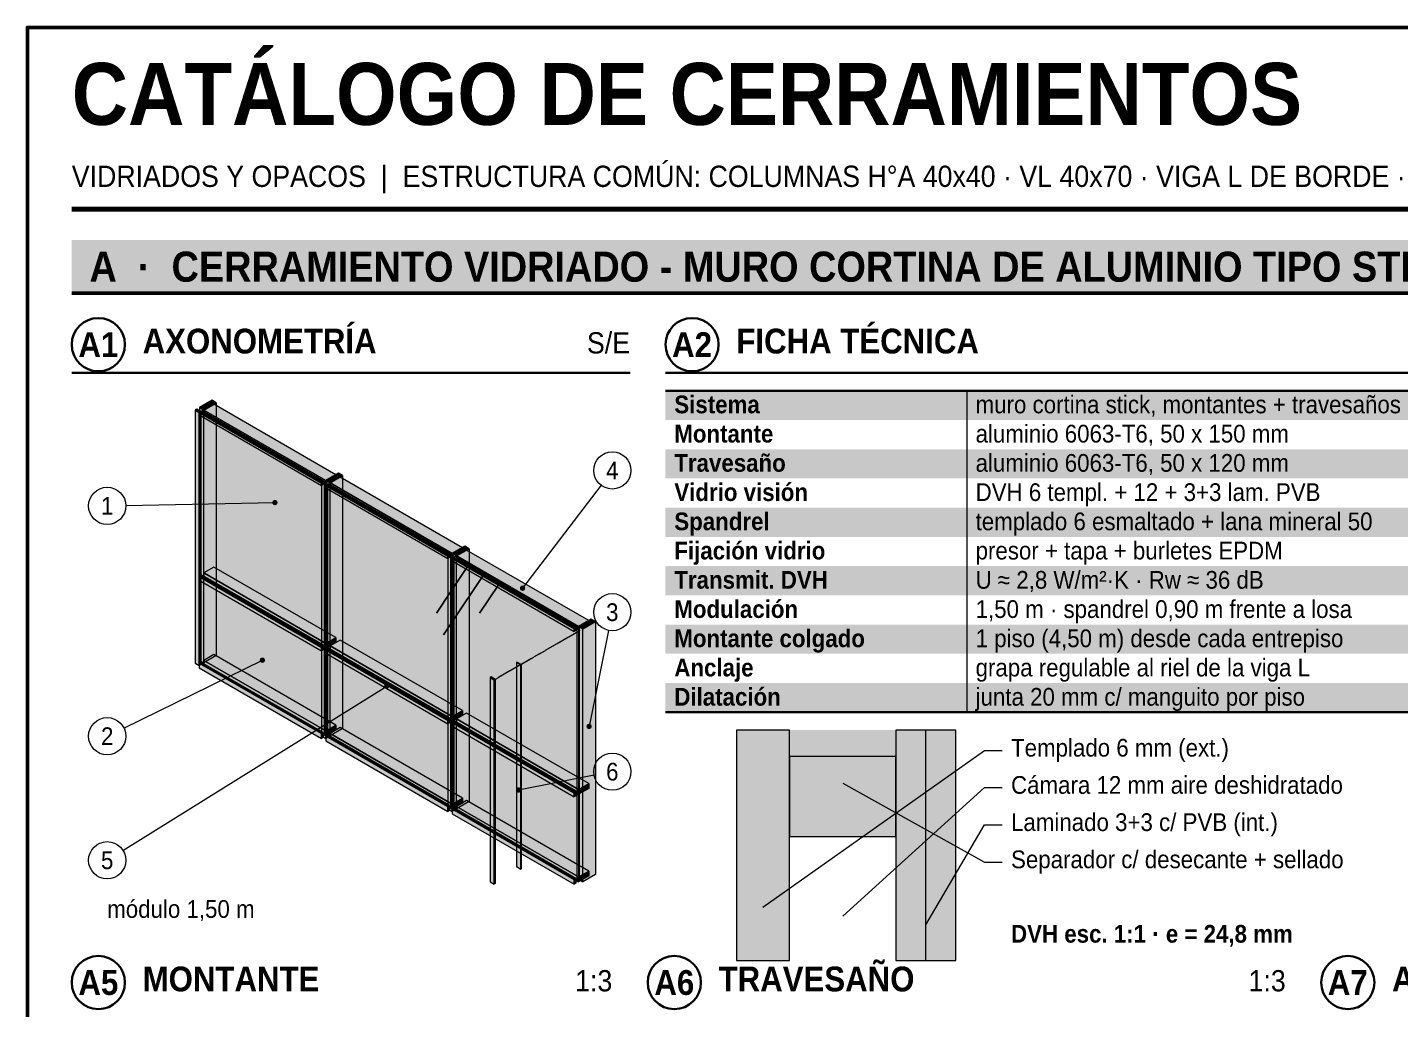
# Model space of a CAD drawing. Header units: millimetres. Extents: x 10 to 287, y 10 to 410.
# Drawn here: x 10 to 165, y 299.1 to 410 of the extents above; entities that cross this region are included whole.
import ezdxf
from ezdxf.enums import TextEntityAlignment as Align

# ---------------------------------------------------------------- set-up
doc = ezdxf.new("R2010")
doc.units = ezdxf.units.MM
doc.linetypes.add('DASHED', pattern=[1.524, 1.27, -0.254])
for name, color, linetype in [('0-MARCO', 7, 'Continuous'), ('1-ALUMINIO', 7, 'Continuous'), ('1-EPDM', 250, 'Continuous'), ('1-OCULTAR', 7, 'Continuous'), ('1-VIDRIO', 7, 'Continuous'), ('1-VISTA', 8, 'Continuous'), ('3-REFERENCIAS', 7, 'Continuous'), ('3-TABLAS', 7, 'Continuous'), ('3-TEXTOS', 7, 'Continuous'), ('3-TITULOS', 7, 'Continuous')]:
    doc.layers.add(name, color=color, linetype=linetype)
doc.styles.add('ARIAL', font='arial.ttf')
doc.styles.add('ARIAL-NEGRITA', font='arialbd.ttf')

msp = doc.modelspace()

# ---------------------------------------------------------------- hatches: boundary and pattern name
at = {"layer": '1-ALUMINIO', "true_color": 0xcdd0d4}
h = msp.add_hatch(color=254, dxfattribs=at)
h.dxf.hatch_style = 1
h.paths.add_polyline_path([(96, 318.7), (108, 318.7), (108, 327.7), (96, 327.7)])
at = {"layer": '1-EPDM'}
h = msp.add_hatch(color=250, dxfattribs=at)
h.dxf.hatch_style = 1
h.paths.add_polyline_path([(96, 327.7), (108, 327.7), (108, 330.7), (96, 330.7)])
at = {"layer": '1-OCULTAR', "true_color": 0xcdd0d4}
h = msp.add_hatch(color=254, dxfattribs=at)
h.dxf.hatch_style = 1
h.paths.add_polyline_path([(29.41, 367.09), (29.89, 366.82), (31.31, 367.64), (30.84, 367.92)])
h = msp.add_hatch(color=254, dxfattribs=at)
h.dxf.hatch_style = 1
h.paths.add_polyline_path([(29.89, 338.27), (29.89, 366.82), (31.31, 367.64), (31.31, 339.1)])
h = msp.add_hatch(color=254, dxfattribs=at)
h.dxf.hatch_style = 1
h.paths.add_polyline_path([(29.89, 366.82), (43.67, 358.86), (44.81, 359.52), (31.03, 367.48)])
at = {"layer": '1-OCULTAR', "true_color": 0xecedef}
h = msp.add_hatch(color=7, dxfattribs=at)
h.dxf.hatch_style = 1
h.paths.add_polyline_path([(28.92, 366.81), (29.39, 366.54), (29.58, 366.65), (29.11, 366.92)])
h = msp.add_hatch(color=7, dxfattribs=at)
h.dxf.hatch_style = 1
h.paths.add_polyline_path([(28.92, 338.26), (29.39, 337.99), (29.39, 366.54), (28.92, 366.81)])
h = msp.add_hatch(color=7, dxfattribs=at)
h.dxf.hatch_style = 1
h.paths.add_polyline_path([(29.39, 366.54), (43.18, 358.58), (43.37, 358.69), (29.58, 366.65)])
h = msp.add_hatch(color=7, dxfattribs=at)
h.dxf.hatch_style = 1
h.paths.add_polyline_path([(29.39, 337.99), (29.39, 366.54), (29.58, 366.65), (29.58, 338.1)])
h = msp.add_hatch(color=7, dxfattribs=at)
h.dxf.hatch_style = 1
h.paths.add_polyline_path([(29.39, 366.26), (43.18, 358.3), (43.18, 358.58), (29.39, 366.54)])
at = {"layer": '1-OCULTAR', "true_color": 0xcdd0d4}
h = msp.add_hatch(color=254, dxfattribs=at)
h.dxf.hatch_style = 1
h.paths.add_polyline_path([(29.41, 338.55), (29.89, 338.27), (29.89, 366.82), (29.41, 367.09)])
at = {"layer": '1-OCULTAR', "true_color": 0xdeeaf0}
h = msp.add_hatch(color=254, dxfattribs=at)
h.dxf.hatch_style = 1
h.paths.add_polyline_path([(29.49, 366.6), (43.52, 358.5), (43.76, 358.63), (29.72, 366.74)])
h = msp.add_hatch(color=254, dxfattribs=at)
h.dxf.hatch_style = 1
h.paths.add_polyline_path([(29.49, 348.2), (43.52, 340.1), (43.52, 358.5), (29.49, 366.6)])
at = {"layer": '1-OCULTAR', "true_color": 0xcdd0d4}
h = msp.add_hatch(color=254, dxfattribs=at)
h.dxf.hatch_style = 1
h.paths.add_polyline_path([(29.89, 366.55), (43.67, 358.59), (43.67, 358.86), (29.89, 366.82)])
h = msp.add_hatch(color=254, dxfattribs=at)
h.dxf.hatch_style = 1
h.paths.add_polyline_path([(43.67, 358.86), (44.15, 358.59), (45.57, 359.41), (45.1, 359.68)])
h = msp.add_hatch(color=254, dxfattribs=at)
h.dxf.hatch_style = 1
h.paths.add_polyline_path([(43.67, 358.59), (43.67, 358.86), (44.81, 359.52), (44.81, 359.24)])
at = {"layer": '1-OCULTAR', "true_color": 0xecedef}
h = msp.add_hatch(color=7, dxfattribs=at)
h.dxf.hatch_style = 1
h.paths.add_polyline_path([(43.18, 358.3), (43.18, 358.58), (43.37, 358.69), (43.37, 358.41)])
h = msp.add_hatch(color=7, dxfattribs=at)
h.dxf.hatch_style = 1
h.paths.add_polyline_path([(43.18, 358.58), (43.66, 358.3), (43.85, 358.41), (43.37, 358.69)])
h = msp.add_hatch(color=7, dxfattribs=at)
h.dxf.hatch_style = 1
h.paths.add_polyline_path([(43.18, 330.03), (43.66, 329.76), (43.66, 358.3), (43.18, 358.58)])
at = {"layer": '1-OCULTAR', "true_color": 0xdeeaf0}
h = msp.add_hatch(color=254, dxfattribs=at)
h.dxf.hatch_style = 1
h.paths.add_polyline_path([(43.52, 340.1), (43.52, 358.5), (43.76, 358.63), (43.76, 340.23)])
at = {"layer": '1-OCULTAR', "true_color": 0xecedef}
h = msp.add_hatch(color=7, dxfattribs=at)
h.dxf.hatch_style = 1
h.paths.add_polyline_path([(43.66, 358.3), (57.44, 350.34), (57.63, 350.45), (43.85, 358.41)])
h = msp.add_hatch(color=7, dxfattribs=at)
h.dxf.hatch_style = 1
h.paths.add_polyline_path([(43.66, 329.76), (43.66, 358.3), (43.85, 358.41), (43.85, 329.87)])
h = msp.add_hatch(color=7, dxfattribs=at)
h.dxf.hatch_style = 1
h.paths.add_polyline_path([(43.66, 358.03), (57.44, 350.07), (57.44, 350.34), (43.66, 358.3)])
at = {"layer": '1-OCULTAR', "true_color": 0xcdd0d4}
h = msp.add_hatch(color=254, dxfattribs=at)
h.dxf.hatch_style = 1
h.paths.add_polyline_path([(43.67, 330.31), (44.15, 330.04), (44.15, 358.59), (43.67, 358.86)])
at = {"layer": '1-OCULTAR', "true_color": 0xdeeaf0}
h = msp.add_hatch(color=254, dxfattribs=at)
h.dxf.hatch_style = 1
h.paths.add_polyline_path([(43.75, 358.37), (57.78, 350.26), (58.02, 350.4), (43.99, 358.5)])
h = msp.add_hatch(color=254, dxfattribs=at)
h.dxf.hatch_style = 1
h.paths.add_polyline_path([(43.75, 339.97), (57.78, 331.86), (57.78, 350.26), (43.75, 358.37)])
at = {"layer": '1-OCULTAR', "true_color": 0xcdd0d4}
h = msp.add_hatch(color=254, dxfattribs=at)
h.dxf.hatch_style = 1
h.paths.add_polyline_path([(44.15, 330.04), (44.15, 358.59), (45.57, 359.41), (45.57, 330.86)])
h = msp.add_hatch(color=254, dxfattribs=at)
h.dxf.hatch_style = 1
h.paths.add_polyline_path([(44.15, 358.59), (57.93, 350.63), (59.08, 351.28), (45.29, 359.24)])
h = msp.add_hatch(color=254, dxfattribs=at)
h.dxf.hatch_style = 1
h.paths.add_polyline_path([(44.15, 358.31), (57.93, 350.35), (57.93, 350.63), (44.15, 358.59)])
at = {"layer": '1-OCULTAR', "true_color": 0xecedef}
h = msp.add_hatch(color=7, dxfattribs=at)
h.dxf.hatch_style = 1
h.paths.add_polyline_path([(57.44, 350.07), (57.44, 350.34), (57.63, 350.45), (57.63, 350.18)])
h = msp.add_hatch(color=7, dxfattribs=at)
h.dxf.hatch_style = 1
h.paths.add_polyline_path([(57.44, 350.34), (57.92, 350.07), (58.11, 350.18), (57.63, 350.45)])
h = msp.add_hatch(color=7, dxfattribs=at)
h.dxf.hatch_style = 1
h.paths.add_polyline_path([(57.44, 321.8), (57.92, 321.52), (57.92, 350.07), (57.44, 350.34)])
at = {"layer": '1-OCULTAR', "true_color": 0xdeeaf0}
h = msp.add_hatch(color=254, dxfattribs=at)
h.dxf.hatch_style = 1
h.paths.add_polyline_path([(57.78, 331.86), (57.78, 350.26), (58.02, 350.4), (58.02, 332)])
at = {"layer": '1-OCULTAR', "true_color": 0xcdd0d4}
h = msp.add_hatch(color=254, dxfattribs=at)
h.dxf.hatch_style = 1
h.paths.add_polyline_path([(57.93, 350.63), (58.41, 350.35), (59.84, 351.17), (59.36, 351.45)])
h = msp.add_hatch(color=254, dxfattribs=at)
h.dxf.hatch_style = 1
h.paths.add_polyline_path([(57.93, 350.35), (57.93, 350.63), (59.08, 351.28), (59.08, 351.01)])
h = msp.add_hatch(color=254, dxfattribs=at)
h.dxf.hatch_style = 1
h.paths.add_polyline_path([(57.93, 322.08), (58.41, 321.81), (58.41, 350.35), (57.93, 350.63)])
at = {"layer": '1-OCULTAR', "true_color": 0xdeeaf0}
h = msp.add_hatch(color=254, dxfattribs=at)
h.dxf.hatch_style = 1
h.paths.add_polyline_path([(58.01, 350.13), (72.05, 342.03), (72.28, 342.17), (58.25, 350.27)])
at = {"layer": '1-OCULTAR', "true_color": 0xcdd0d4}
h = msp.add_hatch(color=254, dxfattribs=at)
h.dxf.hatch_style = 1
h.paths.add_polyline_path([(58.41, 321.81), (58.41, 350.35), (59.84, 351.17), (59.84, 322.63)])
h = msp.add_hatch(color=254, dxfattribs=at)
h.dxf.hatch_style = 1
h.paths.add_polyline_path([(58.41, 350.35), (72.2, 342.39), (73.34, 343.05), (59.55, 351.01)])
h = msp.add_hatch(color=254, dxfattribs=at)
h.dxf.hatch_style = 1
h.paths.add_polyline_path([(58.41, 350.08), (72.2, 342.12), (72.2, 342.39), (58.41, 350.35)])
h = msp.add_hatch(color=254, dxfattribs=at)
h.dxf.hatch_style = 1
h.paths.add_polyline_path([(29.89, 348.43), (43.67, 340.47), (44.81, 341.13), (31.03, 349.09)])
at = {"layer": '1-OCULTAR', "true_color": 0xecedef}
h = msp.add_hatch(color=7, dxfattribs=at)
h.dxf.hatch_style = 1
h.paths.add_polyline_path([(57.92, 350.07), (71.7, 342.11), (71.89, 342.22), (58.11, 350.18)])
h = msp.add_hatch(color=7, dxfattribs=at)
h.dxf.hatch_style = 1
h.paths.add_polyline_path([(57.92, 321.52), (57.92, 350.07), (58.11, 350.18), (58.11, 321.63)])
h = msp.add_hatch(color=7, dxfattribs=at)
h.dxf.hatch_style = 1
h.paths.add_polyline_path([(57.92, 349.79), (71.7, 341.83), (71.7, 342.11), (57.92, 350.07)])
at = {"layer": '1-OCULTAR', "true_color": 0xdeeaf0}
h = msp.add_hatch(color=254, dxfattribs=at)
h.dxf.hatch_style = 1
h.paths.add_polyline_path([(58.01, 331.73), (72.05, 323.63), (72.05, 342.03), (58.01, 350.13)])
at = {"layer": '1-OCULTAR', "true_color": 0xecedef}
h = msp.add_hatch(color=7, dxfattribs=at)
h.dxf.hatch_style = 1
h.paths.add_polyline_path([(29.39, 348.15), (43.18, 340.19), (43.37, 340.3), (29.58, 348.26)])
h = msp.add_hatch(color=7, dxfattribs=at)
h.dxf.hatch_style = 1
h.paths.add_polyline_path([(29.39, 347.6), (43.18, 339.64), (43.18, 340.19), (29.39, 348.15)])
at = {"layer": '1-OCULTAR', "true_color": 0x969696}
h = msp.add_hatch(color=252, dxfattribs=at)
h.dxf.hatch_style = 1
h.paths.add_polyline_path([(29.49, 347.94), (43.52, 339.83), (43.76, 339.97), (29.72, 348.07)])
h = msp.add_hatch(color=252, dxfattribs=at)
h.dxf.hatch_style = 1
h.paths.add_polyline_path([(29.49, 338.32), (43.52, 330.22), (43.52, 339.83), (29.49, 347.94)])
at = {"layer": '1-OCULTAR', "true_color": 0xcdd0d4}
h = msp.add_hatch(color=254, dxfattribs=at)
h.dxf.hatch_style = 1
h.paths.add_polyline_path([(29.89, 347.88), (43.67, 339.92), (43.67, 340.47), (29.89, 348.43)])
h = msp.add_hatch(color=254, dxfattribs=at)
h.dxf.hatch_style = 1
h.paths.add_polyline_path([(72.2, 342.39), (72.67, 342.12), (74.1, 342.94), (73.62, 343.22)])
h = msp.add_hatch(color=254, dxfattribs=at)
h.dxf.hatch_style = 1
h.paths.add_polyline_path([(72.2, 342.12), (72.2, 342.39), (73.34, 343.05), (73.34, 342.78)])
h = msp.add_hatch(color=254, dxfattribs=at)
h.dxf.hatch_style = 1
h.paths.add_polyline_path([(72.67, 313.57), (72.67, 342.12), (74.1, 342.94), (74.1, 314.4)])
h = msp.add_hatch(color=254, dxfattribs=at)
h.dxf.hatch_style = 1
h.paths.add_polyline_path([(43.67, 339.92), (43.67, 340.47), (44.81, 341.13), (44.81, 340.58)])
at = {"layer": '1-OCULTAR', "true_color": 0xecedef}
h = msp.add_hatch(color=7, dxfattribs=at)
h.dxf.hatch_style = 1
h.paths.add_polyline_path([(71.7, 341.83), (71.7, 342.11), (71.89, 342.22), (71.89, 341.94)])
at = {"layer": '1-OCULTAR', "true_color": 0xdeeaf0}
h = msp.add_hatch(color=254, dxfattribs=at)
h.dxf.hatch_style = 1
h.paths.add_polyline_path([(72.05, 323.63), (72.05, 342.03), (72.28, 342.17), (72.28, 323.77)])
at = {"layer": '1-OCULTAR', "true_color": 0xcdd0d4}
h = msp.add_hatch(color=254, dxfattribs=at)
h.dxf.hatch_style = 1
h.paths.add_polyline_path([(72.2, 313.85), (72.67, 313.57), (72.67, 342.12), (72.2, 342.39)])
at = {"layer": '1-OCULTAR', "true_color": 0xecedef}
h = msp.add_hatch(color=7, dxfattribs=at)
h.dxf.hatch_style = 1
h.paths.add_polyline_path([(43.18, 339.64), (43.18, 340.19), (43.37, 340.3), (43.37, 339.75)])
at = {"layer": '1-OCULTAR', "true_color": 0x969696}
h = msp.add_hatch(color=252, dxfattribs=at)
h.dxf.hatch_style = 1
h.paths.add_polyline_path([(43.52, 330.22), (43.52, 339.83), (43.76, 339.97), (43.76, 330.35)])
at = {"layer": '1-OCULTAR', "true_color": 0xecedef}
h = msp.add_hatch(color=7, dxfattribs=at)
h.dxf.hatch_style = 1
h.paths.add_polyline_path([(43.66, 339.91), (57.44, 331.95), (57.63, 332.06), (43.85, 340.02)])
h = msp.add_hatch(color=7, dxfattribs=at)
h.dxf.hatch_style = 1
h.paths.add_polyline_path([(43.66, 339.36), (57.44, 331.4), (57.44, 331.95), (43.66, 339.91)])
at = {"layer": '1-OCULTAR', "true_color": 0x969696}
h = msp.add_hatch(color=252, dxfattribs=at)
h.dxf.hatch_style = 1
h.paths.add_polyline_path([(43.75, 339.7), (57.78, 331.6), (58.02, 331.74), (43.99, 339.84)])
h = msp.add_hatch(color=252, dxfattribs=at)
h.dxf.hatch_style = 1
h.paths.add_polyline_path([(43.75, 330.09), (57.78, 321.98), (57.78, 331.6), (43.75, 339.7)])
at = {"layer": '1-OCULTAR', "true_color": 0xcdd0d4}
h = msp.add_hatch(color=254, dxfattribs=at)
h.dxf.hatch_style = 1
h.paths.add_polyline_path([(44.15, 340.2), (57.93, 332.24), (59.08, 332.89), (45.29, 340.85)])
h = msp.add_hatch(color=254, dxfattribs=at)
h.dxf.hatch_style = 1
h.paths.add_polyline_path([(44.15, 339.65), (57.93, 331.69), (57.93, 332.24), (44.15, 340.2)])
at = {"layer": '1-OCULTAR', "true_color": 0xecedef}
h = msp.add_hatch(color=7, dxfattribs=at)
h.dxf.hatch_style = 1
h.paths.add_polyline_path([(29.39, 338.26), (43.18, 330.31), (43.37, 330.41), (29.58, 338.37)])
h = msp.add_hatch(color=7, dxfattribs=at)
h.dxf.hatch_style = 1
h.paths.add_polyline_path([(29.39, 337.72), (43.18, 329.76), (43.18, 330.31), (29.39, 338.26)])
at = {"layer": '1-OCULTAR', "true_color": 0xcdd0d4}
h = msp.add_hatch(color=254, dxfattribs=at)
h.dxf.hatch_style = 1
h.paths.add_polyline_path([(29.89, 338.55), (43.67, 330.59), (44.81, 331.25), (31.03, 339.21)])
h = msp.add_hatch(color=254, dxfattribs=at)
h.dxf.hatch_style = 1
h.paths.add_polyline_path([(29.89, 338), (43.67, 330.04), (43.67, 330.59), (29.89, 338.55)])
h = msp.add_hatch(color=254, dxfattribs=at)
h.dxf.hatch_style = 1
h.paths.add_polyline_path([(65.18, 338.34), (65.66, 338.07), (65.71, 338.1), (65.24, 338.37)])
h = msp.add_hatch(color=254, dxfattribs=at)
h.dxf.hatch_style = 1
h.paths.add_polyline_path([(65.18, 315.29), (65.66, 315.01), (65.66, 338.07), (65.18, 338.34)])
h = msp.add_hatch(color=254, dxfattribs=at)
h.dxf.hatch_style = 1
h.paths.add_polyline_path([(65.66, 315.01), (65.66, 338.07), (65.71, 338.1), (65.71, 315.04)])
at = {"layer": '1-OCULTAR', "true_color": 0xecedef}
h = msp.add_hatch(color=7, dxfattribs=at)
h.dxf.hatch_style = 1
h.paths.add_polyline_path([(62.2, 336.62), (62.67, 336.34), (62.8, 336.42), (62.33, 336.69)])
h = msp.add_hatch(color=7, dxfattribs=at)
h.dxf.hatch_style = 1
h.paths.add_polyline_path([(62.2, 313.56), (62.67, 313.29), (62.67, 336.34), (62.2, 336.62)])
h = msp.add_hatch(color=7, dxfattribs=at)
h.dxf.hatch_style = 1
h.paths.add_polyline_path([(62.67, 313.29), (62.67, 336.34), (62.8, 336.42), (62.8, 313.36)])
h = msp.add_hatch(color=7, dxfattribs=at)
h.dxf.hatch_style = 1
h.paths.add_polyline_path([(57.44, 331.4), (57.44, 331.95), (57.63, 332.06), (57.63, 331.51)])
at = {"layer": '1-OCULTAR', "true_color": 0x969696}
h = msp.add_hatch(color=252, dxfattribs=at)
h.dxf.hatch_style = 1
h.paths.add_polyline_path([(57.78, 321.98), (57.78, 331.6), (58.02, 331.74), (58.02, 322.12)])
at = {"layer": '1-OCULTAR', "true_color": 0xecedef}
h = msp.add_hatch(color=7, dxfattribs=at)
h.dxf.hatch_style = 1
h.paths.add_polyline_path([(57.92, 331.68), (71.7, 323.72), (71.89, 323.83), (58.11, 331.79)])
h = msp.add_hatch(color=7, dxfattribs=at)
h.dxf.hatch_style = 1
h.paths.add_polyline_path([(57.92, 331.13), (71.7, 323.17), (71.7, 323.72), (57.92, 331.68)])
at = {"layer": '1-OCULTAR', "true_color": 0xcdd0d4}
h = msp.add_hatch(color=254, dxfattribs=at)
h.dxf.hatch_style = 1
h.paths.add_polyline_path([(57.93, 331.69), (57.93, 332.24), (59.08, 332.89), (59.08, 332.35)])
h = msp.add_hatch(color=254, dxfattribs=at)
h.dxf.hatch_style = 1
h.paths.add_polyline_path([(58.41, 331.96), (72.2, 324), (73.34, 324.66), (59.55, 332.62)])
h = msp.add_hatch(color=254, dxfattribs=at)
h.dxf.hatch_style = 1
h.paths.add_polyline_path([(58.41, 331.41), (72.2, 323.45), (72.2, 324), (58.41, 331.96)])
at = {"layer": '1-OCULTAR', "true_color": 0xecedef}
h = msp.add_hatch(color=7, dxfattribs=at)
h.dxf.hatch_style = 1
h.paths.add_polyline_path([(43.18, 329.76), (43.18, 330.31), (43.37, 330.41), (43.37, 329.87)])
h = msp.add_hatch(color=7, dxfattribs=at)
h.dxf.hatch_style = 1
h.paths.add_polyline_path([(43.66, 330.03), (57.44, 322.07), (57.63, 322.18), (43.85, 330.14)])
at = {"layer": '1-OCULTAR', "true_color": 0xcdd0d4}
h = msp.add_hatch(color=254, dxfattribs=at)
h.dxf.hatch_style = 1
h.paths.add_polyline_path([(43.67, 330.04), (43.67, 330.59), (44.81, 331.25), (44.81, 330.7)])
h = msp.add_hatch(color=254, dxfattribs=at)
h.dxf.hatch_style = 1
h.paths.add_polyline_path([(44.15, 330.31), (57.93, 322.35), (59.08, 323.01), (45.29, 330.97)])
h = msp.add_hatch(color=254, dxfattribs=at)
h.dxf.hatch_style = 1
h.paths.add_polyline_path([(44.15, 329.77), (57.93, 321.81), (57.93, 322.35), (44.15, 330.31)])
at = {"layer": '1-OCULTAR', "true_color": 0x969696}
h = msp.add_hatch(color=252, dxfattribs=at)
h.dxf.hatch_style = 1
h.paths.add_polyline_path([(58.01, 331.47), (72.05, 323.37), (72.28, 323.5), (58.25, 331.6)])
h = msp.add_hatch(color=252, dxfattribs=at)
h.dxf.hatch_style = 1
h.paths.add_polyline_path([(58.01, 321.85), (72.05, 313.75), (72.05, 323.37), (58.01, 331.47)])
at = {"layer": '1-OCULTAR', "true_color": 0xecedef}
h = msp.add_hatch(color=7, dxfattribs=at)
h.dxf.hatch_style = 1
h.paths.add_polyline_path([(43.66, 329.48), (57.44, 321.52), (57.44, 322.07), (43.66, 330.03)])
at = {"layer": '1-OCULTAR', "true_color": 0xcdd0d4}
h = msp.add_hatch(color=254, dxfattribs=at)
h.dxf.hatch_style = 1
h.paths.add_polyline_path([(72.2, 323.45), (72.2, 324), (73.34, 324.66), (73.34, 324.11)])
h = msp.add_hatch(color=254, dxfattribs=at)
h.dxf.hatch_style = 1
h.paths.add_polyline_path([(57.93, 321.81), (57.93, 322.35), (59.08, 323.01), (59.08, 322.46)])
h = msp.add_hatch(color=254, dxfattribs=at)
h.dxf.hatch_style = 1
h.paths.add_polyline_path([(58.41, 322.08), (72.2, 314.12), (73.34, 314.78), (59.55, 322.74)])
at = {"layer": '1-OCULTAR', "true_color": 0xecedef}
h = msp.add_hatch(color=7, dxfattribs=at)
h.dxf.hatch_style = 1
h.paths.add_polyline_path([(71.7, 323.17), (71.7, 323.72), (71.89, 323.83), (71.89, 323.28)])
at = {"layer": '1-OCULTAR', "true_color": 0x969696}
h = msp.add_hatch(color=252, dxfattribs=at)
h.dxf.hatch_style = 1
h.paths.add_polyline_path([(72.05, 313.75), (72.05, 323.37), (72.28, 323.5), (72.28, 313.88)])
at = {"layer": '1-OCULTAR', "true_color": 0xecedef}
h = msp.add_hatch(color=7, dxfattribs=at)
h.dxf.hatch_style = 1
h.paths.add_polyline_path([(57.44, 321.52), (57.44, 322.07), (57.63, 322.18), (57.63, 321.63)])
h = msp.add_hatch(color=7, dxfattribs=at)
h.dxf.hatch_style = 1
h.paths.add_polyline_path([(57.92, 321.8), (71.7, 313.84), (71.89, 313.95), (58.11, 321.91)])
h = msp.add_hatch(color=7, dxfattribs=at)
h.dxf.hatch_style = 1
h.paths.add_polyline_path([(57.92, 321.25), (71.7, 313.29), (71.7, 313.84), (57.92, 321.8)])
at = {"layer": '1-OCULTAR', "true_color": 0xcdd0d4}
h = msp.add_hatch(color=254, dxfattribs=at)
h.dxf.hatch_style = 1
h.paths.add_polyline_path([(58.41, 321.53), (72.2, 313.57), (72.2, 314.12), (58.41, 322.08)])
h = msp.add_hatch(color=254, dxfattribs=at)
h.dxf.hatch_style = 1
h.paths.add_polyline_path([(72.2, 313.57), (72.2, 314.12), (73.34, 314.78), (73.34, 314.23)])
at = {"layer": '1-OCULTAR', "true_color": 0xecedef}
h = msp.add_hatch(color=7, dxfattribs=at)
h.dxf.hatch_style = 1
h.paths.add_polyline_path([(71.7, 313.29), (71.7, 313.84), (71.89, 313.95), (71.89, 313.4)])
at = {"layer": '1-VIDRIO'}
h = msp.add_hatch(dxfattribs=at)
h.set_pattern_fill('GLASS', color=8, scale=2)
h.paths.add_polyline_path([(29.49, 348.2), (43.52, 340.1), (43.52, 358.5), (29.49, 366.6)])
h = msp.add_hatch(dxfattribs=at)
h.set_pattern_fill('GLASS', color=8, scale=2)
h.paths.add_polyline_path([(43.75, 339.97), (57.78, 331.86), (57.78, 350.26), (43.75, 358.37)])
h = msp.add_hatch(dxfattribs=at)
h.set_pattern_fill('GLASS', color=8, scale=2)
h.paths.add_polyline_path([(58.01, 331.73), (72.05, 323.63), (72.05, 342.03), (58.01, 350.13)])
at = {"layer": '1-VIDRIO', "true_color": 0xdeeaf0}
h = msp.add_hatch(color=254, dxfattribs=at)
h.dxf.hatch_style = 1
h.paths.add_polyline_path([(90, 304.7), (96, 304.7), (96, 330.7), (90, 330.7)])
h = msp.add_hatch(color=254, dxfattribs=at)
h.dxf.hatch_style = 1
h.paths.add_polyline_path([(108, 304.7), (114.76, 304.7), (114.76, 330.7), (108, 330.7)])
at = {"layer": '3-REFERENCIAS'}
h = msp.add_hatch(color=256, dxfattribs=at)
h.dxf.hatch_style = 1
edge = h.paths.add_edge_path()
edge.add_arc((37.93, 356.37), 0.3, 0, 360)
h = msp.add_hatch(color=256, dxfattribs=at)
h.dxf.hatch_style = 1
edge = h.paths.add_edge_path()
edge.add_arc((65.87, 346.7), 0.3, 0, 360)
h = msp.add_hatch(color=256, dxfattribs=at)
h.dxf.hatch_style = 1
edge = h.paths.add_edge_path()
edge.add_arc((36.51, 338.58), 0.3, 0, 360)
h = msp.add_hatch(color=256, dxfattribs=at)
h.dxf.hatch_style = 1
edge = h.paths.add_edge_path()
edge.add_arc((50.55, 335.66), 0.3, 0, 360)
h = msp.add_hatch(color=256, dxfattribs=at)
h.dxf.hatch_style = 1
edge = h.paths.add_edge_path()
edge.add_arc((73.38, 331.11), 0.3, 0, 360)
h = msp.add_hatch(color=256, dxfattribs=at)
h.dxf.hatch_style = 1
edge = h.paths.add_edge_path()
edge.add_arc((65.42, 323.93), 0.3, 0, 360)
at = {"layer": '3-TABLAS', "true_color": 0xeeeeee}
h = msp.add_hatch(color=7, dxfattribs=at)
h.dxf.hatch_style = 1
h.paths.add_polyline_path([(82, 365.7), (182, 365.7), (182, 369), (82, 369)])
h = msp.add_hatch(color=7, dxfattribs=at)
h.dxf.hatch_style = 1
h.paths.add_polyline_path([(82, 359.1), (182, 359.1), (182, 362.4), (82, 362.4)])
h = msp.add_hatch(color=7, dxfattribs=at)
h.dxf.hatch_style = 1
h.paths.add_polyline_path([(82, 352.5), (182, 352.5), (182, 355.8), (82, 355.8)])
h = msp.add_hatch(color=7, dxfattribs=at)
h.dxf.hatch_style = 1
h.paths.add_polyline_path([(82, 345.9), (182, 345.9), (182, 349.2), (82, 349.2)])
h = msp.add_hatch(color=7, dxfattribs=at)
h.dxf.hatch_style = 1
h.paths.add_polyline_path([(82, 339.3), (182, 339.3), (182, 342.6), (82, 342.6)])
h = msp.add_hatch(color=7, dxfattribs=at)
h.dxf.hatch_style = 1
h.paths.add_polyline_path([(82, 332.7), (182, 332.7), (182, 336), (82, 336)])
at = {"layer": '3-TITULOS', "true_color": 0xd7d7d7}
h = msp.add_hatch(color=254, dxfattribs=at)
h.dxf.hatch_style = 1
h.paths.add_polyline_path([(15, 380), (282, 380), (282, 386), (15, 386)])

# ---------------------------------------------------------------- linework, layer by layer
at = {"layer": '0-MARCO', "lineweight": 50}
msp.add_lwpolyline([(10, 10), (287, 10), (287, 410), (10, 410)], close=True, dxfattribs=at)
at = {"layer": '1-ALUMINIO', "lineweight": 13}
for points in [[(29.41, 367.09), (29.89, 366.82), (31.31, 367.64), (30.84, 367.92)], [(29.89, 338.27), (29.89, 366.82), (31.31, 367.64), (31.31, 339.1)], [(29.89, 366.82), (43.67, 358.86), (44.81, 359.52), (31.03, 367.48)], [(28.92, 366.81), (29.39, 366.54), (29.58, 366.65), (29.11, 366.92)], [(28.92, 338.26), (29.39, 337.99), (29.39, 366.54), (28.92, 366.81)], [(29.39, 366.54), (43.18, 358.58), (43.37, 358.69), (29.58, 366.65)], [(29.39, 337.99), (29.39, 366.54), (29.58, 366.65), (29.58, 338.1)], [(29.39, 366.26), (43.18, 358.3), (43.18, 358.58), (29.39, 366.54)], [(29.41, 338.55), (29.89, 338.27), (29.89, 366.82), (29.41, 367.09)], [(29.89, 366.55), (43.67, 358.59), (43.67, 358.86), (29.89, 366.82)], [(43.67, 358.86), (44.15, 358.59), (45.57, 359.41), (45.1, 359.68)], [(43.67, 358.59), (43.67, 358.86), (44.81, 359.52), (44.81, 359.24)], [(43.18, 358.3), (43.18, 358.58), (43.37, 358.69), (43.37, 358.41)], [(43.18, 358.58), (43.66, 358.3), (43.85, 358.41), (43.37, 358.69)], [(43.18, 330.03), (43.66, 329.76), (43.66, 358.3), (43.18, 358.58)], [(43.66, 358.3), (57.44, 350.34), (57.63, 350.45), (43.85, 358.41)], [(43.66, 329.76), (43.66, 358.3), (43.85, 358.41), (43.85, 329.87)], [(43.66, 358.03), (57.44, 350.07), (57.44, 350.34), (43.66, 358.3)], [(43.67, 330.31), (44.15, 330.04), (44.15, 358.59), (43.67, 358.86)], [(44.15, 330.04), (44.15, 358.59), (45.57, 359.41), (45.57, 330.86)], [(44.15, 358.59), (57.93, 350.63), (59.08, 351.28), (45.29, 359.24)], [(44.15, 358.31), (57.93, 350.35), (57.93, 350.63), (44.15, 358.59)], [(57.44, 350.07), (57.44, 350.34), (57.63, 350.45), (57.63, 350.18)], [(57.44, 350.34), (57.92, 350.07), (58.11, 350.18), (57.63, 350.45)], [(57.44, 321.8), (57.92, 321.52), (57.92, 350.07), (57.44, 350.34)], [(57.93, 350.63), (58.41, 350.35), (59.84, 351.17), (59.36, 351.45)], [(57.93, 350.35), (57.93, 350.63), (59.08, 351.28), (59.08, 351.01)], [(57.93, 322.08), (58.41, 321.81), (58.41, 350.35), (57.93, 350.63)], [(58.41, 321.81), (58.41, 350.35), (59.84, 351.17), (59.84, 322.63)], [(58.41, 350.35), (72.2, 342.39), (73.34, 343.05), (59.55, 351.01)], [(58.41, 350.08), (72.2, 342.12), (72.2, 342.39), (58.41, 350.35)], [(29.89, 348.43), (43.67, 340.47), (44.81, 341.13), (31.03, 349.09)], [(57.92, 350.07), (71.7, 342.11), (71.89, 342.22), (58.11, 350.18)], [(57.92, 321.52), (57.92, 350.07), (58.11, 350.18), (58.11, 321.63)], [(57.92, 349.79), (71.7, 341.83), (71.7, 342.11), (57.92, 350.07)], [(29.39, 348.15), (43.18, 340.19), (43.37, 340.3), (29.58, 348.26)], [(29.39, 347.6), (43.18, 339.64), (43.18, 340.19), (29.39, 348.15)], [(29.89, 347.88), (43.67, 339.92), (43.67, 340.47), (29.89, 348.43)], [(72.2, 342.39), (72.67, 342.12), (74.1, 342.94), (73.62, 343.22)], [(72.2, 342.12), (72.2, 342.39), (73.34, 343.05), (73.34, 342.78)], [(72.67, 313.57), (72.67, 342.12), (74.1, 342.94), (74.1, 314.4)], [(43.67, 339.92), (43.67, 340.47), (44.81, 341.13), (44.81, 340.58)], [(71.7, 341.83), (71.7, 342.11), (71.89, 342.22), (71.89, 341.94)], [(72.2, 313.85), (72.67, 313.57), (72.67, 342.12), (72.2, 342.39)], [(43.18, 339.64), (43.18, 340.19), (43.37, 340.3), (43.37, 339.75)], [(43.66, 339.91), (57.44, 331.95), (57.63, 332.06), (43.85, 340.02)], [(43.66, 339.36), (57.44, 331.4), (57.44, 331.95), (43.66, 339.91)], [(44.15, 340.2), (57.93, 332.24), (59.08, 332.89), (45.29, 340.85)], [(44.15, 339.65), (57.93, 331.69), (57.93, 332.24), (44.15, 340.2)], [(29.39, 338.26), (43.18, 330.31), (43.37, 330.41), (29.58, 338.37)], [(29.39, 337.72), (43.18, 329.76), (43.18, 330.31), (29.39, 338.26)], [(29.89, 338.55), (43.67, 330.59), (44.81, 331.25), (31.03, 339.21)], [(29.89, 338), (43.67, 330.04), (43.67, 330.59), (29.89, 338.55)], [(65.18, 338.34), (65.66, 338.07), (65.71, 338.1), (65.24, 338.37)], [(65.18, 315.29), (65.66, 315.01), (65.66, 338.07), (65.18, 338.34)], [(65.66, 315.01), (65.66, 338.07), (65.71, 338.1), (65.71, 315.04)], [(62.2, 336.62), (62.67, 336.34), (62.8, 336.42), (62.33, 336.69)], [(62.2, 313.56), (62.67, 313.29), (62.67, 336.34), (62.2, 336.62)], [(62.67, 313.29), (62.67, 336.34), (62.8, 336.42), (62.8, 313.36)], [(57.44, 331.4), (57.44, 331.95), (57.63, 332.06), (57.63, 331.51)], [(57.92, 331.68), (71.7, 323.72), (71.89, 323.83), (58.11, 331.79)], [(57.92, 331.13), (71.7, 323.17), (71.7, 323.72), (57.92, 331.68)], [(57.93, 331.69), (57.93, 332.24), (59.08, 332.89), (59.08, 332.35)], [(58.41, 331.96), (72.2, 324), (73.34, 324.66), (59.55, 332.62)], [(58.41, 331.41), (72.2, 323.45), (72.2, 324), (58.41, 331.96)], [(43.18, 329.76), (43.18, 330.31), (43.37, 330.41), (43.37, 329.87)], [(43.66, 330.03), (57.44, 322.07), (57.63, 322.18), (43.85, 330.14)], [(43.67, 330.04), (43.67, 330.59), (44.81, 331.25), (44.81, 330.7)], [(44.15, 330.31), (57.93, 322.35), (59.08, 323.01), (45.29, 330.97)], [(44.15, 329.77), (57.93, 321.81), (57.93, 322.35), (44.15, 330.31)], [(43.66, 329.48), (57.44, 321.52), (57.44, 322.07), (43.66, 330.03)], [(72.2, 323.45), (72.2, 324), (73.34, 324.66), (73.34, 324.11)], [(57.93, 321.81), (57.93, 322.35), (59.08, 323.01), (59.08, 322.46)], [(58.41, 322.08), (72.2, 314.12), (73.34, 314.78), (59.55, 322.74)], [(71.7, 323.17), (71.7, 323.72), (71.89, 323.83), (71.89, 323.28)], [(57.44, 321.52), (57.44, 322.07), (57.63, 322.18), (57.63, 321.63)], [(57.92, 321.8), (71.7, 313.84), (71.89, 313.95), (58.11, 321.91)], [(57.92, 321.25), (71.7, 313.29), (71.7, 313.84), (57.92, 321.8)], [(58.41, 321.53), (72.2, 313.57), (72.2, 314.12), (58.41, 322.08)], [(72.2, 313.57), (72.2, 314.12), (73.34, 314.78), (73.34, 314.23)], [(71.7, 313.29), (71.7, 313.84), (71.89, 313.95), (71.89, 313.4)]]:
    msp.add_lwpolyline(points, close=True, dxfattribs=at)
at = {"layer": '1-ALUMINIO', "lineweight": 9}
msp.add_lwpolyline([(96, 318.7), (108, 318.7), (108, 327.7), (96, 327.7)], close=True, dxfattribs=at)
at = {"layer": '1-VIDRIO', "lineweight": 9}
for points in [[(29.49, 366.6), (43.52, 358.5), (43.76, 358.63), (29.72, 366.74)], [(29.49, 348.2), (43.52, 340.1), (43.52, 358.5), (29.49, 366.6)], [(43.52, 340.1), (43.52, 358.5), (43.76, 358.63), (43.76, 340.23)], [(43.75, 358.37), (57.78, 350.26), (58.02, 350.4), (43.99, 358.5)], [(43.75, 339.97), (57.78, 331.86), (57.78, 350.26), (43.75, 358.37)], [(57.78, 331.86), (57.78, 350.26), (58.02, 350.4), (58.02, 332)], [(58.01, 350.13), (72.05, 342.03), (72.28, 342.17), (58.25, 350.27)], [(58.01, 331.73), (72.05, 323.63), (72.05, 342.03), (58.01, 350.13)], [(29.49, 347.94), (43.52, 339.83), (43.76, 339.97), (29.72, 348.07)], [(29.49, 338.32), (43.52, 330.22), (43.52, 339.83), (29.49, 347.94)], [(72.05, 323.63), (72.05, 342.03), (72.28, 342.17), (72.28, 323.77)], [(43.52, 330.22), (43.52, 339.83), (43.76, 339.97), (43.76, 330.35)], [(43.75, 339.7), (57.78, 331.6), (58.02, 331.74), (43.99, 339.84)], [(43.75, 330.09), (57.78, 321.98), (57.78, 331.6), (43.75, 339.7)], [(57.78, 321.98), (57.78, 331.6), (58.02, 331.74), (58.02, 322.12)], [(58.01, 331.47), (72.05, 323.37), (72.28, 323.5), (58.25, 331.6)], [(58.01, 321.85), (72.05, 313.75), (72.05, 323.37), (58.01, 331.47)], [(72.05, 313.75), (72.05, 323.37), (72.28, 323.5), (72.28, 313.88)]]:
    msp.add_lwpolyline(points, close=True, dxfattribs=at)
at = {"layer": '1-VIDRIO', "lineweight": 18}
for points in [[(90, 304.7), (96, 304.7), (96, 330.7), (90, 330.7)], [(108, 304.7), (114.76, 304.7), (114.76, 330.7), (108, 330.7)]]:
    msp.add_lwpolyline(points, close=True, dxfattribs=at)
at = {"layer": '1-VIDRIO', "lineweight": 9}
msp.add_lwpolyline([(111.38, 304.7), (111.38, 330.7)], dxfattribs=at)
at = {"layer": '1-VISTA', "linetype": 'DASHED', "lineweight": 9}
for points in [[(72.18, 341.83), (62.67, 336.34)], [(72.37, 341.94), (62.86, 336.45)]]:
    msp.add_lwpolyline(points, dxfattribs=at)
at = {"layer": '3-REFERENCIAS', "lineweight": 9}
for points in [[(74.73, 358.33), (65.87, 346.7)], [(21.1, 356.04), (37.93, 356.37)], [(75.58, 341.94), (73.38, 331.11)], [(20.89, 330.92), (36.51, 338.58)], [(20.78, 317.11), (50.55, 335.66)], [(93, 310.7), (118, 328.4), (120, 328.4)], [(73.94, 325.6), (65.42, 323.93)], [(102, 324.7), (118, 315.8), (120, 315.8)], [(102, 309.7), (118, 324.2), (120, 324.2)], [(111.4, 308.7), (118, 320), (120, 320)]]:
    msp.add_lwpolyline(points, dxfattribs=at)
at = {"layer": '3-REFERENCIAS', "lineweight": 18}
for centre in [(76, 360), (19, 356), (76, 344), (19, 330), (76, 326), (19, 316)]:
    msp.add_circle(centre, 2.1, dxfattribs=at)
at = {"layer": '3-TABLAS', "lineweight": 35}
for points in [[(82, 369), (182, 369)], [(82, 332.7), (182, 332.7)]]:
    msp.add_lwpolyline(points, dxfattribs=at)
at = {"layer": '3-TABLAS', "lineweight": 13}
msp.add_lwpolyline([(116, 369), (116, 332.7)], dxfattribs=at)
at = {"layer": '3-TITULOS', "lineweight": 70}
msp.add_lwpolyline([(15, 389.5), (282, 389.5)], dxfattribs=at)
at = {"layer": '3-TITULOS', "lineweight": 50}
msp.add_lwpolyline([(15, 380), (282, 380)], dxfattribs=at)
at = {"layer": '3-TITULOS', "lineweight": 35}
for points in [[(15, 371), (78, 371)], [(82, 371), (182, 371)]]:
    msp.add_lwpolyline(points, dxfattribs=at)
for centre in [(18, 374.2), (85, 374.2), (18, 302.2), (83, 302.2), (159, 302.2)]:
    msp.add_circle(centre, 3, dxfattribs=at)

# ---------------------------------------------------------------- texts
at = {"layer": '3-REFERENCIAS', "style": 'ARIAL', "width": 0.9}
for s, p in [('4', (76, 360)), ('1', (19, 356)), ('3', (76, 344)), ('2', (19, 330)), ('6', (76, 326)), ('5', (19, 316))]:
    msp.add_text(s, height=2, dxfattribs=at).set_placement(p, align=Align.MIDDLE_CENTER)
at = {"layer": '3-TABLAS', "width": 0.9}
for s, style, p in [('Sistema', 'ARIAL-NEGRITA', (83, 366.45)), ('muro cortina stick, montantes + travesaños', 'ARIAL', (117, 366.45)), ('Montante', 'ARIAL-NEGRITA', (83, 363.15)), ('aluminio 6063-T6, 50 x 150 mm', 'ARIAL', (117, 363.15)), ('Travesaño', 'ARIAL-NEGRITA', (83, 359.85)), ('aluminio 6063-T6, 50 x 120 mm', 'ARIAL', (117, 359.85)), ('Vidrio visión', 'ARIAL-NEGRITA', (83, 356.55)), ('DVH 6 templ. + 12 + 3+3 lam. PVB', 'ARIAL', (117, 356.55)), ('Spandrel', 'ARIAL-NEGRITA', (83, 353.25)), ('templado 6 esmaltado + lana mineral 50', 'ARIAL', (117, 353.25)), ('Fijación vidrio', 'ARIAL-NEGRITA', (83, 349.95)), ('presor + tapa + burletes EPDM', 'ARIAL', (117, 349.95)), ('Transmit. DVH', 'ARIAL-NEGRITA', (83, 346.65)), ('U ≈ 2,8 W/m²·K · Rw ≈ 36 dB', 'ARIAL', (117, 346.65)), ('Modulación', 'ARIAL-NEGRITA', (83, 343.35)), ('1,50 m · spandrel 0,90 m frente a losa', 'ARIAL', (117, 343.35)), ('Montante colgado', 'ARIAL-NEGRITA', (83, 340.05)), ('1 piso (4,50 m) desde cada entrepiso', 'ARIAL', (117, 340.05)), ('Anclaje', 'ARIAL-NEGRITA', (83, 336.75)), ('grapa regulable al riel de la viga L', 'ARIAL', (117, 336.75)), ('Dilatación', 'ARIAL-NEGRITA', (83, 333.45)), ('junta 20 mm c/ manguito por piso', 'ARIAL', (117, 333.45))]:
    msp.add_text(s, height=2, dxfattribs=dict(at, style=style)).set_placement(p)
at = {"layer": '3-TEXTOS', "width": 0.9}
for s, style, p in [('Templado 6 mm (ext.)', 'ARIAL', (121, 327.7)), ('Cámara 12 mm aire deshidratado', 'ARIAL', (121, 323.5)), ('Laminado 3+3 c/ PVB (int.)', 'ARIAL', (121, 319.3)), ('Separador c/ desecante + sellado', 'ARIAL', (121, 315.1)), ('módulo 1,50 m', 'ARIAL', (19, 309.5)), ('DVH esc. 1:1 · e = 24,8 mm', 'ARIAL-NEGRITA', (121, 306.7))]:
    msp.add_text(s, height=2, dxfattribs=dict(at, style=style)).set_placement(p)
at = {"layer": '3-TITULOS', "width": 0.9}
for s, height, style, p in [('CATÁLOGO DE CERRAMIENTOS', 7, 'ARIAL-NEGRITA', (15, 399)), ('VIDRIADOS Y OPACOS  |  ESTRUCTURA COMÚN: COLUMNAS H°A 40x40 · VL 40x70 · VIGA L DE BORDE · LOSA SHAP h 16 · BASES C/ CUELLO + VIGA DE FUNDACIÓN', 2.4, 'ARIAL', (15, 392)), ('AXONOMETRÍA', 2.8, 'ARIAL-NEGRITA', (23, 373.2)), ('FICHA TÉCNICA', 2.8, 'ARIAL-NEGRITA', (90, 373.2)), ('MONTANTE', 2.8, 'ARIAL-NEGRITA', (23, 301.2)), ('TRAVESAÑO', 2.8, 'ARIAL-NEGRITA', (88, 301.2)), ('ANCLAJE Y JUNTA DE DILATACIÓN EN ENTREPISO', 2.8, 'ARIAL-NEGRITA', (164, 301.2))]:
    msp.add_text(s, height=height, dxfattribs=dict(at, style=style)).set_placement(p)
at = {"layer": '3-TITULOS', "style": 'ARIAL-NEGRITA', "width": 0.9}
msp.add_text('A  ·  CERRAMIENTO VIDRIADO - MURO CORTINA DE ALUMINIO TIPO STICK', height=3.4, dxfattribs=at).set_placement((17, 383), align=Align.MIDDLE_LEFT)
for s, p in [('A1', (18, 374.2)), ('A2', (85, 374.2)), ('A5', (18, 302.2)), ('A6', (83, 302.2)), ('A7', (159, 302.2))]:
    msp.add_text(s, height=2.8, dxfattribs=at).set_placement(p, align=Align.MIDDLE_CENTER)
at = {"layer": '3-TITULOS', "style": 'ARIAL', "width": 0.9}
for s, p in [('S/E', (78, 373.2)), ('1:3', (76, 301.2)), ('1:3', (152, 301.2))]:
    msp.add_text(s, height=2.4, dxfattribs=at).set_placement(p, align=Align.RIGHT)

doc.saveas('drawing.dxf')
